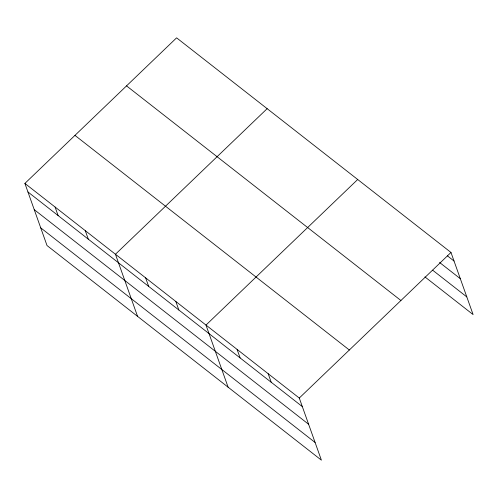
<?xml version="1.0" encoding="UTF-8"?>
<svg xmlns="http://www.w3.org/2000/svg" width="498" height="498" viewBox="0 0 498 498"><rect width="100%" height="100%" fill="white"/><g stroke="black" fill="none" stroke-linecap="round" stroke-linejoin="round"><path stroke-width="0.75" d="M24.9 183.42L299.279 398.045L321.397 460.158L47.017 245.533L24.9 183.42L176.603 37.842L450.983 252.467L473.1 314.58L424.931 276.9M267.146 108.67L115.449 254.248L137.56 316.355M357.695 179.498L205.991 325.076L228.109 387.183M299.279 398.045L450.983 252.467M447.322 255.773L454.027 261.02M439.591 262.477L460.32 278.693M432.662 270.196L466.807 296.908M126.542 85.88L400.921 300.512M74.961 135.381L349.341 350.007M27.944 191.967L302.323 406.592M34.238 209.646L308.617 424.271M40.724 227.854L315.103 442.479M268.185 373.724L271.229 382.271M237.085 349.397L240.129 357.944M175.813 301.464L178.85 310.011M145.628 277.853L148.672 286.406M85.264 230.636L88.308 239.183M55.085 207.031L58.123 215.578"/></g></svg>
